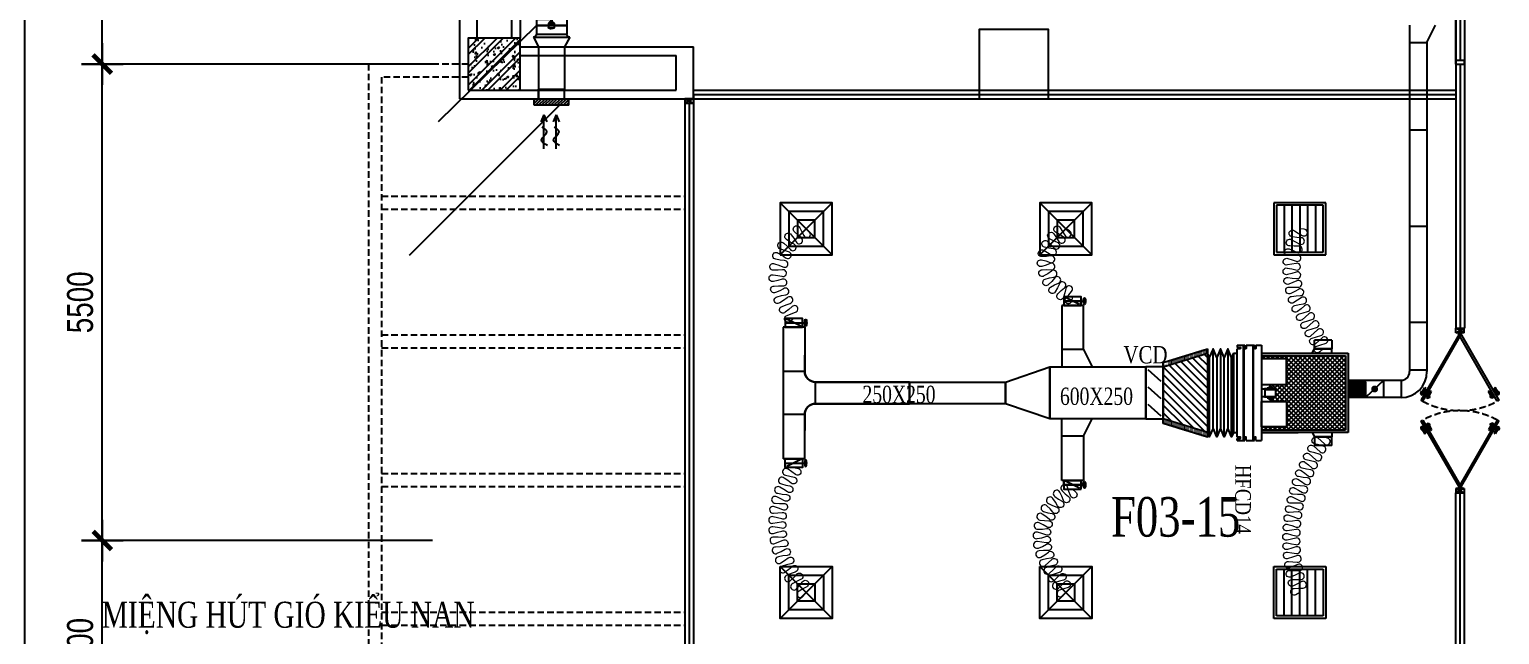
# Model space of a CAD drawing. Header units: metres. Extents: x 352651 to 1421851, y -87441 to -24441.
# Drawn here: x 540112 to 557084, y -55160 to -48175 of the extents above; entities that cross this region are included whole.
import ezdxf

# ---------------------------------------------------------------- set-up
doc = ezdxf.new("R2010")
doc.units = ezdxf.units.M
doc.header["$LTSCALE"] = 300
doc.header["$MEASUREMENT"] = 0
doc.header["$PDMODE"] = 2
doc.linetypes.add('DASHED2', pattern=[0.375, 0.25, -0.125])
doc.layers.get('0').update_dxf_attribs({"linetype": 'CONTINUOUS'})
doc.layers.get('Defpoints').update_dxf_attribs({"linetype": 'CONTINUOUS'})
for name, color, linetype in [('100', 2, 'CONTINUOUS'), ('bat noi mem', 4, 'CONTINUOUS'), ('CUA', 8, 'CONTINUOUS'), ('CUAGIO', 2, 'CONTINUOUS'), ('dien', 2, 'CONTINUOUS'), ('DIM', 1, 'CONTINUOUS'), ('KHUAT', 8, 'DASHED2'), ('KT', 1, 'CONTINUOUS'), ('NOITHAT', 145, 'CONTINUOUS'), ('THAY', 9, 'CONTINUOUS'), ('thiet bi', 11, 'CONTINUOUS'), ('TUONG', 7, 'CONTINUOUS'), ('vach', 6, 'CONTINUOUS')]:
    doc.layers.add(name, color=color, linetype=linetype)
doc.layers.add('noi mem', color=5, linetype='BATTING', lineweight=0)
doc.styles.add('20', font='vntimeh.shx', dxfattribs={"width": 0.75, "bigfont": 'vns.shx'})
doc.styles.add('CHUKICHTHUOC', font='vnshx.shx', dxfattribs={"width": 0.8, "height": 300, "bigfont": '@extfont2.shx'})
doc.styles.add('PHU', font='vntimeh.shx', dxfattribs={"width": 0.8})
doc.styles.add('ROMANS', font='romans.shx', dxfattribs={"width": 0.75, "bigfont": 'romancvn.shx'})
doc.styles.add('VNCC-RMD', font='vntimeh.shx', dxfattribs={"width": 0.75, "height": 300, "bigfont": 'vns.shx'})
doc.linetypes.add('BATTING', pattern='A,0.0001,-0.1,[134,ltypeshp.shx,S=0.1,R=0,X=-0.1,Y=0],-0.2,[134,ltypeshp.shx,S=0.1,R=180,X=0.1,Y=0],-0.1', length=0.4001)
doc.dimstyles.new('150', dxfattribs={"dimscale": 150, "dimtxt": 2, "dimasz": 0.1, "dimexe": 1, "dimexo": 0, "dimgap": 0.7, "dimtad": 1, "dimdec": 0, "dimzin": 0, "dimdsep": 46, "dimtxsty": 'CHUKICHTHUOC', "dimblk": 'ARR', "dimcen": 0, "dimdle": 1, "dimclrd": 3, "dimclre": 3, "dimclrt": 3, "dimadec": 0, "dimazin": 0, "dimtfac": 1, "dimtdec": 0, "dimtix": 1, "dimtmove": 2, "dimatfit": 3, "dimldrblk": 'ARR', "dimfxl": 1, "dimtolj": 1, "dimtzin": 0, "dimarcsym": 0})
pattern_1 = [(270, (611158.547, 503298.173), (12.5, -6.25), [0, -12.5])]

# ---------------------------------------------------------------- blocks, each defined once
blk = doc.blocks.new('ARR')
at = {"color": 1}
for p, q in [((0, -16), (0, 16)), ((-16, 0), (16, 0))]:
    blk.add_line(p, q, dxfattribs=at)
at = {"color": 3, "const_width": 3.6}
blk.add_lwpolyline([(-7.1, -7.1), (7.1, 7.1)], dxfattribs=at)
blk = doc.blocks.new('*D73')
at = {"layer": 'Defpoints', "color": 0, "ltscale": 1.5, "transparency": 16777216}
for p in [(540060, -34575), (544764, -34575), (544764, -75575)]:
    blk.add_point(p, dxfattribs=at)
at = {"layer": 'DIM', "color": 3, "lineweight": -2, "ltscale": 1.5, "transparency": 16777216}
for p, q in [((544764, -34575), (539910, -34575)), ((540060, -75560), (540060, -34590)), ((544764, -75575), (539910, -75575))]:
    blk.add_line(p, q, dxfattribs=at)
at = {"layer": 'DIM', "color": 3, "lineweight": -2, "ltscale": 1.5, "transparency": 16777216, "xscale": 15, "yscale": 15, "zscale": 15}
for p, rotation in [((540060, -34575), 90), ((540060, -75575), 270)]:
    blk.add_blockref('ARR', p, dxfattribs=dict(at, rotation=rotation))
at = {"layer": 'DIM', "color": 3, "ltscale": 1.5, "transparency": 16777216, "insert": (539623, -55382), "char_height": 300, "attachment_point": 5, "rotation": 90, "style": 'CHUKICHTHUOC'}
blk.add_mtext('\\A1;41000', dxfattribs=at)
blk = doc.blocks.new('*D85')
at = {"layer": 'Defpoints', "color": 0, "ltscale": 1.5, "transparency": 16777216}
for p in [(540953, -40575), (544764, -40575), (544764, -48575)]:
    blk.add_point(p, dxfattribs=at)
at = {"layer": 'DIM', "color": 3, "lineweight": -2, "ltscale": 1.5, "transparency": 16777216}
for p, q in [((544764, -40575), (540803, -40575)), ((540953, -48560), (540953, -40590)), ((544764, -48575), (540803, -48575))]:
    blk.add_line(p, q, dxfattribs=at)
at = {"layer": 'DIM', "color": 3, "lineweight": -2, "ltscale": 1.5, "transparency": 16777216, "xscale": 15, "yscale": 15, "zscale": 15}
for p, rotation in [((540953, -40575), 90), ((540953, -48575), 270)]:
    blk.add_blockref('ARR', p, dxfattribs=dict(at, rotation=rotation))
at = {"layer": 'DIM', "color": 3, "ltscale": 1.5, "transparency": 16777216, "insert": (540698, -44575), "char_height": 300, "attachment_point": 5, "rotation": 90, "style": 'CHUKICHTHUOC'}
blk.add_mtext('\\A1;8000', dxfattribs=at)
blk = doc.blocks.new('*D86')
at = {"layer": 'Defpoints', "color": 0, "ltscale": 1.5, "transparency": 16777216}
for p in [(540953, -54075), (544764, -54075), (544764, -56575)]:
    blk.add_point(p, dxfattribs=at)
at = {"layer": 'DIM', "color": 3, "lineweight": -2, "ltscale": 1.5, "transparency": 16777216}
for p, q in [((544764, -54075), (540803, -54075)), ((540953, -56560), (540953, -54090)), ((544764, -56575), (540803, -56575))]:
    blk.add_line(p, q, dxfattribs=at)
at = {"layer": 'DIM', "color": 3, "lineweight": -2, "ltscale": 1.5, "transparency": 16777216, "xscale": 15, "yscale": 15, "zscale": 15}
for p, rotation in [((540953, -54075), 90), ((540953, -56575), 270)]:
    blk.add_blockref('ARR', p, dxfattribs=dict(at, rotation=rotation))
at = {"layer": 'DIM', "color": 3, "ltscale": 1.5, "transparency": 16777216, "insert": (540698, -55325), "char_height": 300, "attachment_point": 5, "rotation": 90, "style": 'CHUKICHTHUOC'}
blk.add_mtext('\\A1;2500', dxfattribs=at)
blk = doc.blocks.new('*D87')
at = {"layer": 'Defpoints', "color": 0, "ltscale": 1.5, "transparency": 16777216}
for p in [(540953, -48575), (544514, -48575), (544764, -54075)]:
    blk.add_point(p, dxfattribs=at)
at = {"layer": 'DIM', "color": 3, "lineweight": -2, "ltscale": 1.5, "transparency": 16777216}
for p, q in [((544514, -48575), (540803, -48575)), ((540953, -54060), (540953, -48590)), ((544764, -54075), (540803, -54075))]:
    blk.add_line(p, q, dxfattribs=at)
at = {"layer": 'DIM', "color": 3, "lineweight": -2, "ltscale": 1.5, "transparency": 16777216, "xscale": 15, "yscale": 15, "zscale": 15}
for p, rotation in [((540953, -48575), 90), ((540953, -54075), 270)]:
    blk.add_blockref('ARR', p, dxfattribs=dict(at, rotation=rotation))
at = {"layer": 'DIM', "color": 3, "ltscale": 1.5, "transparency": 16777216, "insert": (540698, -51325), "char_height": 300, "attachment_point": 5, "rotation": 90, "style": 'CHUKICHTHUOC'}
blk.add_mtext('\\A1;5500', dxfattribs=at)
blk = doc.blocks.new('cot1')
at = {"layer": 'vach'}
blk.add_lwpolyline([(-400, -400), (400, -400), (400, 400), (-400, 400)], close=True, dxfattribs=at)
blk = doc.blocks.new('SAD')
at = {"layer": 'CUAGIO', "color": 8}
for p, q in [((-300, -300), (300, 300)), ((300, -300), (-300, 300))]:
    blk.add_line(p, q, dxfattribs=at)
at = {"layer": 'CUAGIO'}
blk.add_lwpolyline([(300, -300), (300, 300), (-300, 300), (-300, -300)], close=True, dxfattribs=at)
at = {"layer": 'CUAGIO', "color": 8}
for points in [[(200, -200), (200, 200), (-200, 200), (-200, -200)], [(100, -100), (100, 100), (-100, 100), (-100, -100)]]:
    blk.add_lwpolyline(points, close=True, dxfattribs=at)
blk = doc.blocks.new('SAG')
at = {"layer": 'CUAGIO'}
for p, q in [((-300, 300), (-300, -300)), ((300, 300), (-300, 300)), ((300, -300), (300, 300)), ((-300, -300), (300, -300))]:
    blk.add_line(p, q, dxfattribs=at)
at = {"layer": 'CUAGIO', "color": 8}
for p, q in [((-270, 270), (-270, -270)), ((270, 270), (-270, 270)), ((-180, -270), (-180, 270)), ((-90, -270), (-90, 270)), ((0, -270), (0, 270)), ((90, -270), (90, 270)), ((180, -270), (180, 270)), ((270, -270), (270, 270)), ((-270, -270), (270, -270))]:
    blk.add_line(p, q, dxfattribs=at)
blk = doc.blocks.new('1-van gio D200')
at = {"layer": 'CUAGIO'}
h = blk.add_hatch(dxfattribs=at)
h.set_pattern_fill('ANSI31', color=256, scale=100, style=0)
edge = h.paths.add_edge_path()
edge.add_ellipse((486127, -58494), major_axis=(-38.1, 0), ratio=0.310482, start_angle=0, end_angle=360, ccw=False)
for p, q in [((486167, -58437), (486087, -58277)), ((486127, -58257), (486127, -58494))]:
    blk.add_line(p, q, dxfattribs=at)
at = {"layer": 'CUAGIO', "const_width": 3}
for points in [[(486127, -58457), (486177, -58457), (486177, -58257), (486077, -58257), (486077, -58457), (486127, -58457)], [(486167, -58437), (486087, -58277)], [(486127, -58257), (486127, -58494)]]:
    blk.add_lwpolyline(points, dxfattribs=at)
at = {"layer": 'CUAGIO'}
blk.add_lwpolyline([(486177, -58457), (486077, -58457), (486077, -58257), (486177, -58257)], close=True, dxfattribs=at)
at = {"layer": 'CUAGIO', "const_width": 5.35}
blk.add_lwpolyline([(486131, -58357, -1), (486123, -58357, -1)], format="xyb", close=True, dxfattribs=at)
at = {"layer": 'CUAGIO', "extrusion": (0, 0, -1)}
blk.add_ellipse((486127, -58494), major_axis=(-38.1, 0), ratio=0.310482, start_param=-1.570796, end_param=4.712389, dxfattribs=at)
blk = doc.blocks.new('Quat thong gio 2')
at = {"layer": 'CUAGIO', "color": 2}
for p, q in [((604439, -54339), (604439, -54304)), ((604711, -54304), (604711, -54724)), ((604711, -54304), (604711, -54304)), ((604439, -54689), (604439, -54339)), ((604439, -54339), (604676, -54339)), ((604504, -54352), (604504, -54499)), ((604535, -54494), (604551, -54479)), ((604551, -54479), (604551, -54511)), ((604551, -54479), (604598, -54479)), ((604574, -54339), (604574, -54478)), ((604575, -54543), (604575, -54479)), ((604576, -54339), (604576, -54478)), ((604598, -54479), (604598, -54543)), ((604493, -54499), (604493, -54511)), ((604493, -54499), (604512, -54499)), ((604493, -54523), (604493, -54511)), ((604493, -54523), (604512, -54523)), ((604504, -54486), (604497, -54486)), ((604504, -54536), (604497, -54536)), ((604500, -54486), (604500, -54499)), ((604500, -54536), (604500, -54523)), ((604504, -54670), (604504, -54523)), ((604512, -54499), (604512, -54511)), ((604512, -54506), (604535, -54506)), ((604512, -54523), (604512, -54511)), ((604512, -54516), (604535, -54516)), ((604535, -54494), (604535, -54511)), ((604535, -54528), (604535, -54511)), ((604535, -54528), (604551, -54543)), ((604551, -54543), (604551, -54511)), ((604551, -54543), (604598, -54543)), ((604574, -54543), (604574, -54689)), ((604576, -54543), (604576, -54689)), ((604613, -54494), (604613, -54511)), ((604613, -54528), (604613, -54511)), ((604439, -54689), (604676, -54689)), ((604439, -54689), (604439, -54724)), ((604711, -54724), (604711, -54724))]:
    blk.add_line(p, q, dxfattribs=at)
at = {"layer": 'CUAGIO', "color": 2, "const_width": 1}
for points in [[(604439, -54304), (604439, -54339)], [(604439, -54724), (604439, -54689)]]:
    blk.add_lwpolyline(points, dxfattribs=at)
for points in [[(604711, -54304), (604711, -54304, -0.414214), (604676, -54339), (604439, -54339)], [(604711, -54724), (604711, -54724, 0.414214), (604676, -54689), (604439, -54689)]]:
    blk.add_lwpolyline(points, format="xyb", dxfattribs=at)
at = {"layer": 'CUAGIO', "color": 2}
for points in [[(604497, -54486, -0.067078), (604469, -54367, -0.673836), (604504, -54352)], [(604497, -54536, 0.067078), (604469, -54655, 0.673836), (604504, -54670)]]:
    blk.add_lwpolyline(points, format="xyb", dxfattribs=at)
for centre, radius, start, end in [((604676, -54304), 35, 270, 0), ((604575, -54478), 1.5, 213.5573, 326.4427), ((604598, -54494), 15, 0, 90), ((604575, -54544), 1.5, 33.5573, 146.4427), ((604598, -54528), 15, 270, 0), ((604676, -54724), 35, 0, 90)]:
    blk.add_arc(centre, radius, start, end, dxfattribs=at)
blk = doc.blocks.new('bac noi mem')
at = {"layer": 'bat noi mem'}
for p, q in [((493887, -64673), (493867, -64693)), ((494067, -64693), (493867, -64693)), ((493867, -64693), (493887, -64713)), ((493887, -64713), (493867, -64733)), ((494067, -64733), (493867, -64733)), ((493867, -64733), (493887, -64753)), ((493887, -64753), (493867, -64773)), ((494067, -64773), (493867, -64773)), ((493867, -64773), (493887, -64793)), ((493887, -64793), (493867, -64813)), ((494067, -64813), (493867, -64813)), ((493867, -64813), (493887, -64833)), ((493887, -64833), (493867, -64853)), ((494047, -64673), (493887, -64673)), ((494047, -64713), (493887, -64713)), ((494047, -64753), (493887, -64753)), ((494047, -64793), (493887, -64793)), ((494047, -64833), (493887, -64833)), ((494047, -64673), (494067, -64693)), ((494067, -64693), (494047, -64713)), ((494047, -64713), (494067, -64733)), ((494067, -64733), (494047, -64753)), ((494047, -64753), (494067, -64773)), ((494067, -64773), (494047, -64793)), ((494047, -64793), (494067, -64813)), ((494067, -64813), (494047, -64833)), ((494047, -64833), (494067, -64853)), ((494067, -64853), (493867, -64853)), ((493867, -64853), (493887, -64873)), ((494047, -64873), (493887, -64873)), ((494067, -64853), (494047, -64873))]:
    blk.add_line(p, q, dxfattribs=at)

msp = doc.modelspace()

# ---------------------------------------------------------------- hatches: boundary and pattern name
at = {"layer": 'CUAGIO'}
h = msp.add_hatch(dxfattribs=at)
h.set_pattern_fill('DOTS', color=2, scale=200, angle=-90, style=0)
h.set_pattern_definition(pattern_1)
h.paths.add_polyline_path([(553201.5, -52018.3), (553201.5, -52070.6), (553711.5, -51912.6), (553711.5, -51860.3)])
h = msp.add_hatch(dxfattribs=at)
h.set_pattern_fill('ANSI31', color=2, scale=500, angle=-90, style=0)
h.set_pattern_definition([(315, (611158.55, 503298.173), (44.194174, 44.194174), [])])
h.paths.add_polyline_path([(553711.5, -51912.6), (553201.5, -52070.6), (553201.5, -52670.6), (553711.5, -52828.6)])
h = msp.add_hatch(dxfattribs=at)
h.set_pattern_fill('DOTS', color=2, scale=200, angle=-90, style=0)
h.set_pattern_definition([(270, (584873.964, 546166.223), (12.5, -6.25), [0, -12.5])])
h.paths.add_polyline_path([(555306.5, -52798.6), (554336.5, -52798.6), (554336.5, -52828.6), (555336.5, -52828.6), (555336.5, -51912.6), (554336.5, -51912.6), (554336.5, -51942.6), (555306.5, -51942.6)])
at = {"layer": 'CUAGIO', "ltscale": 1.5}
h = msp.add_hatch(dxfattribs=at)
h.set_pattern_fill('ANSI37', color=9, scale=300, style=0)
h.set_pattern_definition([(45, (86289.487, 588.938), (-26.5165043, 26.5165043), []), (135, (86289.487, 588.938), (-26.5165043, -26.5165043), [])])
h.paths.add_polyline_path([(554622.5, -52468.8), (554622.5, -52763.8), (554336.5, -52763.8), (554336.5, -52798.6), (555306.5, -52798.6), (555306.5, -51942.6), (554336.5, -51942.6), (554336.5, -51978.8), (554622.5, -51978.8), (554622.5, -52273.8), (554435.1, -52273.8), (554435.1, -52303.2), (554455.3, -52303.2), (554455.3, -52313.8), (554471, -52313.8), (554471, -52323.7), (554496, -52323.7, -1), (554498.1, -52330.1), (554498.1, -52412.5, -1), (554496, -52419), (554471, -52419), (554471, -52428.9), (554455.3, -52428.9), (554455.3, -52439.4), (554435.1, -52439.4), (554435.1, -52468.8)])
at = {"layer": 'CUAGIO'}
h = msp.add_hatch(dxfattribs=at)
h.set_pattern_fill('DOTS', color=2, scale=200, angle=-90, style=0)
h.set_pattern_definition(pattern_1)
h.paths.add_polyline_path([(553201.5, -52670.6), (553201.5, -52723), (553711.5, -52881), (553711.5, -52828.6)])
at = {"layer": 'dien'}
h = msp.add_hatch(dxfattribs=at)
h.set_pattern_fill('ANSI31', color=256, scale=200, style=0)
h.set_pattern_definition([(45, (-184825.26, -63000), (-17.6776695, 17.6776695), [])])
h.paths.add_polyline_path([(546337.8, -49050.5), (545937.8, -49050.5), (545937.8, -48975.5), (546337.8, -48975.5)])
at = {"layer": 'NOITHAT', "linetype": 'Continuous'}
h = msp.add_hatch(dxfattribs=at)
h.set_pattern_fill('ANSI32,_O', color=256, scale=400)
h.set_pattern_definition([(45, (175579.86, -361566.49), (-106.066017, 106.066017), []), (45, (175650.57, -361566.49), (-106.066017, 106.066017), [])])
h.paths.add_polyline_path([(545477.2, -48675.5), (545477.2, -48275.5), (545177.2, -48275.5), (545177.2, -48675.5)])
h.paths.add_polyline_path([(545777.2, -48675.5), (545777.2, -48275.5), (545477.2, -48275.5), (545477.2, -48675.5)])
h.paths.add_polyline_path([(545477.2, -48675.5), (545477.2, -48875.5), (545777.2, -48875.5), (545777.2, -48675.5)])
h.paths.add_polyline_path([(545477.2, -48875.5), (545477.2, -48675.5), (545177.2, -48675.5), (545177.2, -48875.5)])
h = msp.add_hatch(dxfattribs=at)
h.set_pattern_fill('AR-CONC,_O', color=256, scale=30)
h.set_pattern_definition([(50, (175579.86, -361566.49), (215.178055, -18.82564), [22.5, -247.5]), (355, (175579.86, -361566.49), (-41.6254, 225.65764), [18, -198]), (100.4514, (175597.79, -361568.05), (173.552815, 206.83186), [19.12206, -210.34263]), (46.1842, (175579.86, -361506.49), (320.17231, -49.6557), [33.75, -371.25]), (96.6356, (175606.54, -361510.62), (280.39881, 292.23536), [28.68309, -315.5139]), (351.1842, (175579.86, -361506.5), (280.39858, 292.23558), [27, -297]), (21, (175609.86, -361521.49), (179.072116, -120.78567), [22.5, -247.5]), (326, (175609.86, -361521.49), (72.9946, 217.54501), [18, -198]), (71.4514, (175624.78, -361531.55), (252.06679, 96.75915), [19.12206, -210.34263]), (37.5, (175579.86, -361566.486), (3.647957, 99.868156), [0, -195.6, 0, -201, 0, -198.75]), (7.5, (175579.86, -361566.49), (78.920861, 118.323514), [0, -114.6, 0, -191.1, 0, -75.75]), (327.5, (175512.96, -361566.486), (160.146731, -6.766462), [0, -75, 0, -234, 0, -310.5]), (317.5, (175482.96, -361566.49), (174.95585, 30.031495), [0, -97.5, 0, -155.4, 0, -220.5])])
h.paths.add_polyline_path([(545477.2, -48675.5), (545477.2, -48275.5), (545177.2, -48275.5), (545177.2, -48675.5)])
h.paths.add_polyline_path([(545777.2, -48675.5), (545777.2, -48275.5), (545477.2, -48275.5), (545477.2, -48675.5)])
h.paths.add_polyline_path([(545477.2, -48675.5), (545477.2, -48875.5), (545777.2, -48875.5), (545777.2, -48675.5)])
h.paths.add_polyline_path([(545477.2, -48875.5), (545477.2, -48675.5), (545177.2, -48675.5), (545177.2, -48875.5)])

# ---------------------------------------------------------------- linework, layer by layer
at = {"layer": '100', "color": 3}
msp.add_line((544500.9, -50780), (546241.3, -49039.6), dxfattribs=at)
at = {"layer": 'bat noi mem'}
for p, q in [((553711.5, -51912.6), (553711.5, -52828.6)), ((553775.8, -52778.6), (553775.8, -51862.6)), ((553861.5, -51862.6), (553861.5, -52778.6)), ((553947.2, -51862.6), (553947.2, -52778.6)), ((553732.9, -51962.6), (553732.9, -52878.6)), ((553818.7, -51962.6), (553818.7, -52878.6)), ((553904.4, -52878.6), (553904.4, -51962.6)), ((553990.1, -52878.6), (553990.1, -51962.6))]:
    msp.add_line(p, q, dxfattribs=at)
for points in [[(554011.5, -51912.6), (553990.1, -51962.6), (553947.2, -51862.6), (553904.4, -51962.6), (553861.5, -51862.6), (553818.7, -51962.6), (553775.8, -51862.6), (553732.9, -51962.6), (553711.5, -51912.6)], [(554011.5, -52828.6), (553990.1, -52878.6), (553947.2, -52778.6), (553904.4, -52878.6), (553861.5, -52778.6), (553818.7, -52878.6), (553775.8, -52778.6), (553732.9, -52878.6), (553711.5, -52828.6)]]:
    msp.add_lwpolyline(points, dxfattribs=at)
at = {"layer": 'CUA', "linetype": 'Continuous'}
for p, q in [((556577.2, -48575.5), (556577.2, -45525.5)), ((556577.2, -45525.5), (556577.2, -48575.5)), ((556627.2, -45525.5), (556627.2, -48535.5)), ((556677.2, -45525.5), (556677.2, -48575.5)), ((556577.2, -48575.5), (556577.2, -51625.5)), ((556627.2, -48575.5), (556627.2, -51625.5)), ((556677.2, -48575.5), (556677.2, -51625.5)), ((547777.2, -48875.5), (556577.2, -48875.5)), ((547677.2, -49028.3), (547677.2, -56122.7)), ((547727.2, -49028.3), (547727.2, -56122.7)), ((547777.2, -48925.5), (556577.2, -48925.5)), ((547777.2, -48928.3), (547777.2, -56122.7)), ((547777.2, -48975.5), (556577.2, -48975.5)), ((556577.2, -58775.5), (556577.2, -53525.5)), ((556627.2, -58725.5), (556627.2, -53525.5)), ((556677.2, -58675.5), (556677.2, -53525.5))]:
    msp.add_line(p, q, dxfattribs=at)
at = {"layer": 'CUA'}
for p, q in [((547776.8, -48975.5), (547677.2, -48975.5)), ((547776.8, -48975.5), (547677.2, -49028.3)), ((547677.2, -48975.5), (547776.8, -49028.3)), ((547677.2, -48975.5), (547677.2, -49028.3)), ((547677.2, -49028.3), (547776.8, -49028.3)), ((547776.8, -48975.5), (547776.8, -49028.3)), ((556577.2, -51625.5), (556676.8, -51625.5)), ((556676.8, -51678.3), (556577.2, -51625.5)), ((556577.2, -51678.3), (556676.8, -51625.5)), ((556577.2, -51678.3), (556577.2, -51625.5)), ((556676.8, -51678.3), (556577.2, -51678.3)), ((556676.8, -51678.3), (556676.8, -51625.5)), ((556215, -52385.4), (556170, -52359.4)), ((556178.7, -52396.3), (556207.6, -52346.1)), ((556195.6, -52354.4), (556221.6, -52309.4)), ((556206.4, -52360.7), (556232.4, -52315.6)), ((556221.6, -52309.4), (556232.4, -52315.6)), ((556236.6, -52397.9), (556281.5, -52423.8)), ((556245.3, -52434.8), (556274.2, -52384.6)), ((556262.3, -52392.9), (556288.2, -52347.9)), ((556273.1, -52399.1), (556299.1, -52354.1)), ((556299.1, -52354.1), (556288.2, -52347.9)), ((556955, -52354.1), (556965.8, -52347.9)), ((556981, -52399.1), (556955, -52354.1)), ((556991.8, -52392.9), (556965.8, -52347.9)), ((557017.5, -52397.9), (556972.5, -52423.8)), ((557008.8, -52434.8), (556979.8, -52384.6)), ((557032.4, -52309.4), (557021.6, -52315.6)), ((557047.6, -52360.7), (557021.6, -52315.6)), ((557058.4, -52354.4), (557032.4, -52309.4)), ((557039.1, -52385.4), (557084, -52359.4)), ((557075.4, -52396.3), (557046.4, -52346.1)), ((556215, -52765.6), (556170, -52791.6)), ((556178.7, -52754.7), (556207.6, -52804.9)), ((556236.6, -52753.1), (556281.5, -52727.2)), ((556245.3, -52716.2), (556274.2, -52766.4)), ((556262.3, -52758.1), (556288.2, -52803.1)), ((556273.1, -52751.9), (556299.1, -52796.9)), ((556981, -52751.9), (556955, -52796.9)), ((556991.8, -52758.1), (556965.8, -52803.1)), ((557017.5, -52753.1), (556972.5, -52727.2)), ((557008.8, -52716.2), (556979.8, -52766.4)), ((557039.1, -52765.6), (557084, -52791.6)), ((557075.4, -52754.7), (557046.4, -52804.9)), ((556195.6, -52796.6), (556221.6, -52841.6)), ((556206.4, -52790.3), (556232.4, -52835.4)), ((556221.6, -52841.6), (556232.4, -52835.4)), ((556299.1, -52796.9), (556288.2, -52803.1)), ((556955, -52796.9), (556965.8, -52803.1)), ((557047.6, -52790.3), (557021.6, -52835.4)), ((557032.4, -52841.6), (557021.6, -52835.4)), ((557058.4, -52796.6), (557032.4, -52841.6)), ((556676.8, -53472.7), (556577.2, -53472.7)), ((556676.8, -53472.7), (556577.2, -53525.5)), ((556577.2, -53472.7), (556676.8, -53525.5)), ((556577.2, -53472.7), (556577.2, -53525.5)), ((556577.2, -53525.5), (556676.8, -53525.5)), ((556676.8, -53472.7), (556676.8, -53525.5))]:
    msp.add_line(p, q, dxfattribs=at)
at = {"layer": 'CUA', "linetype": 'Continuous'}
msp.add_lwpolyline([(556677.2, -48575.5), (556677.2, -48535.5), (556577.2, -48535.5), (556577.2, -48575.5)], close=True, dxfattribs=at)
at = {"layer": 'CUA'}
for points in [[(556196.7, -52465.8), (556645.3, -51688.8), (556627, -51678.3), (556178.4, -52455.3)], [(557057.3, -52465.8), (556608.7, -51688.8), (556627, -51678.3), (557075.6, -52455.3)], [(556196.7, -52685.1), (556645.3, -53462.2), (556627, -53472.7), (556178.4, -52695.7)], [(557057.3, -52685.1), (556608.7, -53462.2), (556627, -53472.7), (557075.6, -52695.7)]]:
    msp.add_lwpolyline(points, close=True, dxfattribs=at)
for centre, major_axis in [((556192.5, -52372.4), (4.7, -17.6)), ((556995, -52410.9), (17.6, -4.7)), ((556259.1, -52740.1), (-17.6, 4.7)), ((557061.6, -52778.6), (-4.7, 17.6))]:
    msp.add_ellipse(centre, major_axis=major_axis, ratio=1, dxfattribs=at)
at = {"layer": 'CUA', "extrusion": (0, 0, -1)}
for centre, major_axis in [((556259.1, -52410.9), (-17.6, -4.7)), ((557061.6, -52372.4), (-4.7, -17.6)), ((556192.5, -52778.6), (4.7, 17.6)), ((556995, -52740.1), (17.6, 4.7))]:
    msp.add_ellipse(centre, major_axis=major_axis, ratio=1, dxfattribs=at)
at = {"layer": 'CUAGIO', "color": 3}
msp.add_line((545964.8, -48129.4), (544829.7, -49243), dxfattribs=at)
at = {"layer": 'CUAGIO'}
for p, q in [((556045.8, -48125.5), (556045.8, -48536.4)), ((556245.8, -48325.5), (556345.8, -48125.5)), ((556045.8, -48325.5), (556045.8, -52125.5)), ((556045.8, -48325.5), (556245.8, -48325.5)), ((556245.8, -48325.5), (556245.8, -52125.5)), ((545989.8, -48975.5), (545989.8, -48864.7)), ((545989.8, -48864.7), (546289.8, -48864.7)), ((546289.8, -48975.5), (546289.8, -48864.7)), ((545937.8, -48975.5), (546337.8, -48975.5)), ((545937.8, -49050.5), (545937.8, -48975.5)), ((546337.8, -49050.5), (546337.8, -48975.5)), ((546337.8, -49050.5), (545937.8, -49050.5)), ((556045.8, -49335.5), (556245.8, -49335.5)), ((556045.8, -50445.5), (556245.8, -50445.5)), ((552279.6, -51360.6), (552029.6, -51360.6)), ((552029.6, -51360.6), (552029.6, -52070.6)), ((552279.6, -51870.6), (552279.6, -51360.6)), ((556045.8, -51555.5), (556245.8, -51555.5)), ((549061.5, -51610.6), (548811.5, -51610.6)), ((555147.2, -51762.9), (554947.2, -51762.9)), ((554947.2, -51862.6), (554947.2, -51762.9)), ((552279.6, -51870.6), (552029.6, -51870.6)), ((552279.6, -51870.6), (552379.6, -52070.6)), ((554947.2, -51862.6), (555147.2, -51862.6)), ((555147.2, -51862.6), (554947.2, -51862.6)), ((555147.2, -51862.6), (554947.2, -51862.6)), ((554947.2, -51862.6), (555147.2, -51862.6)), ((553001.5, -52670.6), (553001.5, -52070.6)), ((553175.8, -52237.6), (553027.2, -52103.7)), ((554336.5, -51942.6), (555306.5, -51942.6)), ((556045.8, -52105.5), (556245.8, -52105.5)), ((548811.5, -52120.6), (549061.5, -52120.6)), ((549186.5, -52495.6), (549186.5, -52245.6)), ((555336.5, -52225.5), (555945.8, -52225.5)), ((555747.4, -52225.5), (555536.5, -52425.5)), ((555536.5, -52425.5), (555536.5, -52225.5)), ((555747.4, -52425.5), (555747.4, -52225.5)), ((555945.8, -52225.5), (555945.8, -52425.5)), ((553175.8, -52437.6), (553027.2, -52303.7)), ((553175.8, -52637.6), (553027.2, -52503.7)), ((549061.5, -52620.6), (548811.5, -52620.6)), ((552029.6, -53380.6), (552029.6, -52670.6)), ((552279.6, -52870.6), (552379.6, -52670.6)), ((552279.6, -52870.6), (552029.6, -52870.6)), ((552279.6, -52870.6), (552279.6, -53380.6)), ((554336.5, -52798.6), (555306.5, -52798.6)), ((554336.5, -52828.6), (554757.9, -52828.6)), ((555147.2, -52878.6), (554947.2, -52878.6)), ((555147.2, -52878.6), (554947.2, -52878.6)), ((555147.2, -52878.6), (554947.2, -52878.6)), ((554947.2, -52878.6), (555147.2, -52878.6)), ((554947.2, -52878.6), (554947.2, -52978.3)), ((555147.2, -52978.3), (554947.2, -52978.3)), ((549061.5, -53130.6), (548811.5, -53130.6)), ((552279.6, -53380.6), (552029.6, -53380.6))]:
    msp.add_line(p, q, dxfattribs=at)
at = {"layer": 'CUAGIO', "color": 2}
for p, q in [((545929.8, -48264.1), (545989.8, -48375.5)), ((545964.8, -48229.1), (546314.8, -48229.2)), ((546349.8, -48264.1), (546289.8, -48375.5)), ((553711.5, -51912.6), (553711.5, -51860.3)), ((553711.5, -51860.3), (553711.5, -52881)), ((554336.5, -51912.6), (555336.5, -51912.6)), ((555336.5, -51912.6), (555336.5, -52828.6)), ((553201.5, -52070.6), (553201.5, -52018.3)), ((553201.5, -52086.1), (553201.5, -52655.1)), ((555306.5, -51942.6), (555306.5, -52798.6)), ((555945.8, -52425.5), (555336.5, -52425.5)), ((553201.5, -52723), (553201.5, -52670.6)), ((555336.5, -52828.6), (554336.5, -52828.6))]:
    msp.add_line(p, q, dxfattribs=at)
at = {"layer": 'CUAGIO', "linetype": 'ByBlock', "ltscale": 1.5}
for p, q in [((545989.8, -48375.5), (545989.8, -48975.5)), ((546289.8, -48375.5), (546289.8, -48875.5))]:
    msp.add_line(p, q, dxfattribs=at)
at = {"layer": 'CUAGIO', "color": 6, "ltscale": 100}
for p, q in [((546051.3, -49159.6), (546016.6, -49241)), ((546051.3, -49554.6), (546051.3, -49159.6)), ((546051.3, -49159.6), (546086.1, -49241)), ((546191.3, -49159.6), (546156.6, -49241)), ((546191.3, -49554.6), (546191.3, -49159.6)), ((546191.3, -49159.6), (546226.1, -49241))]:
    msp.add_line(p, q, dxfattribs=at)
at = {"layer": 'CUAGIO', "ltscale": 1.5}
msp.add_line((548811.5, -51610.6), (548811.5, -53130.6), dxfattribs=at)
at = {"layer": 'CUAGIO'}
for points in [[(552254.6, -51360.6), (552254.6, -51310.6), (552054.6, -51310.6), (552054.6, -51360.6)], [(551891.5, -52070.6), (551891.5, -52670.6), (551381.5, -52495.6), (551381.5, -52245.6)], [(553001.5, -52070.6), (553001.5, -52670.6), (553201.5, -52670.6), (553201.5, -52070.6)], [(551381.5, -52495.6), (550271.5, -52495.6), (550271.5, -52245.6), (551381.5, -52245.6)], [(552254.6, -53380.6), (552254.6, -53430.6), (552054.6, -53430.6), (552054.6, -53380.6)]]:
    msp.add_lwpolyline(points, close=True, dxfattribs=at)
for points in [[(549061.5, -51610.6), (549061.5, -52120.6, 0.4142136), (549186.5, -52245.6), (550271.5, -52245.6), (550271.5, -52495.6), (549186.5, -52495.6, 0.4142136), (549061.5, -52620.6), (549061.5, -52805.6)], [(549061.5, -53130.6), (549061.5, -52620.6, -0.4142136), (549186.5, -52495.6), (550271.5, -52495.6), (550271.5, -52245.6), (549186.5, -52245.6, -0.4142136), (549061.5, -52120.6), (549061.5, -51935.6)]]:
    msp.add_lwpolyline(points, format="xyb", dxfattribs=at)
for points in [[(555147.2, -51762.9), (555147.2, -51862.6)], [(553201.5, -52018.3), (553711.5, -51860.3)], [(553201.5, -52070.6), (553711.5, -51912.6), (553711.5, -52828.6), (553201.5, -52670.6)], [(554922, -51912.6), (554947.2, -51862.6)], [(555147.2, -51912.6), (555147.2, -51862.6)], [(555147.2, -51912.6), (555147.2, -51862.6)], [(555147.2, -51912.6), (555147.2, -51862.6)], [(553711.5, -52881), (553201.5, -52723)], [(554922, -52828.6), (554947.2, -52878.6)], [(555147.2, -52828.6), (555147.2, -52878.6)], [(555147.2, -52828.6), (555147.2, -52878.6)], [(555147.2, -52828.6), (555147.2, -52878.6)], [(555147.2, -52978.3), (555147.2, -52878.6)]]:
    msp.add_lwpolyline(points, dxfattribs=at)
at = {"layer": 'CUAGIO', "color": 2}
msp.add_lwpolyline([(551891.5, -52670.6), (551891.5, -52070.6), (553001.5, -52070.6), (553001.5, -52670.6)], close=True, dxfattribs=at)
at = {"layer": 'CUAGIO'}
for points, const_width in [([(553101.5, -52165.6, -1), (553101.5, -52175.6, -1)], 10), ([(553101.5, -52365.6, -1), (553101.5, -52375.6, -1)], 10), ([(555641.9, -52305.5, 1), (555641.9, -52345.5, 1)], 40), ([(553101.5, -52565.6, -1), (553101.5, -52575.6, -1)], 10)]:
    msp.add_lwpolyline(points, format="xyb", close=True, dxfattribs=dict(at, const_width=const_width))
for radius in [100, 300]:
    msp.add_arc((555945.8, -52125.5), radius, 270, 0, dxfattribs=at)
at = {"layer": 'CUAGIO', "color": 9, "ltscale": 100}
for points in [[(546091.3, -49516.6), (546023.8, -49451.1), (546085.8, -49358.6), (546031.8, -49302.6)], [(546231.3, -49516.6), (546163.8, -49451.1), (546225.8, -49358.6), (546171.8, -49302.6)]]:
    msp.add_spline(points, degree=3, dxfattribs=at)
at = {"layer": 'KHUAT'}
for p, q in [((544027.2, -48575.5), (544027.2, -56575.5)), ((545177.2, -48575.5), (544027.2, -48575.5)), ((545177.2, -48725.5), (544177.2, -48725.5)), ((544177.2, -48725.5), (544177.2, -56425.5)), ((544177.2, -50100.5), (547677.2, -50100.5)), ((544177.2, -50250.5), (547677.2, -50250.5)), ((544177.2, -51700.5), (547677.2, -51700.5)), ((544177.2, -51850.5), (547677.2, -51850.5)), ((544177.2, -53300.5), (547677.2, -53300.5)), ((544177.2, -53450.5), (547677.2, -53450.5)), ((544177.2, -54900.5), (547677.2, -54900.5)), ((544177.2, -55050.5), (547677.2, -55050.5))]:
    msp.add_line(p, q, dxfattribs=at)
for centre, start, end in [((556627, -51676.2), 241.40997, 298.59003), ((556627, -53474.8), 61.40997, 118.59003)]:
    msp.add_arc(centre, 899.3, start, end, dxfattribs=at)
at = {"layer": 'noi mem', "linetype": 'ByBlock', "ltscale": 1.5}
for points in [[(548936.5, -51510.6), (548896.9, -51542, -1.3333333), (548859.6, -51476.9), (548906.8, -51458.7), (548953.9, -51440.4, 1.3333333), (548916.7, -51375.3), (548877.1, -51406.7), (548837.4, -51438.1, -1.3333333), (548800.2, -51373), (548847.3, -51354.8), (548894.4, -51337.1, 1.3333333), (548857.8, -51271.7), (548818.1, -51302.6), (548775.1, -51330.5, -1.3333333), (548744, -51262.3), (548793.3, -51248.1), (548842.3, -51239.4, 1.3333333), (548818.1, -51168.4), (548773.9, -51191.5), (548726.3, -51210.5, -1.3333333), (548709.1, -51137.5), (548760.2, -51133.3), (548810.1, -51134.3, 1.3333333), (548800.2, -51060), (548752.3, -51074), (548701.9, -51083.3, -1.3333333), (548699.4, -51008.3), (548750.3, -51014.2), (548799, -51024.9, 1.3333333), (548803.9, -50950.1), (548754.2, -50954.5), (548702.9, -50953.7, -1.3333333), (548715.1, -50879.7), (548763.9, -50895.4), (548809.5, -50915.5, 1.3333333), (548829, -50843.1), (548779.4, -50837.7), (548729.3, -50826.9, -1.3333333), (548755.7, -50756.7), (548800.5, -50781.7), (548841.3, -50810.3, 1.3333333), (548874.5, -50743), (548827, -50728), (548779.9, -50707.6, -1.3333333), (548819.6, -50644), (548858.6, -50677.3), (548893.1, -50713.3, 1.3333333), (548938.8, -50653.9), (548895.1, -50629.8), (548853, -50600.6, -1.3333333), (548904.3, -50546), (548936.1, -50586.2), (548962.8, -50628.3, 1.3333333), (549019.3, -50579), (548981.2, -50546.9), (548945.1, -50511.2, -1.3333333), (549005.2, -50466.3), (549029.1, -50511.1), (549052.7, -50555.8, 1.3333333), (549113, -50511.2), (549077.2, -50475.5)], [(552154.6, -51260.6), (552143.4, -51310.9, -1.3333333), (552076.3, -51277.5), (552109.7, -51238.2), (552143, -51199, 1.3333333), (552075.9, -51165.5), (552064.7, -51215.8), (552049.8, -51266, -1.3333333), (551985, -51228.2), (552021.3, -51190.6), (552061.1, -51159.1, 1.3333333), (552001.6, -51113.4), (551981.5, -51160), (551954.4, -51204.8, -1.3333333), (551901.2, -51151.9), (551945.8, -51124.6), (551992.3, -51104.2, 1.3333333), (551946.2, -51045), (551915, -51085), (551877.6, -51121.5, -1.3333333), (551839.4, -51056.9), (551889.5, -51041.7), (551939.6, -51033.7, 1.3333333), (551909.9, -50964.8), (551869.6, -50995.6), (551824.2, -51021.5, -1.3333333), (551803.6, -50949.4), (551855.8, -50947.3), (551906.3, -50952.2, 1.3333333), (551895, -50878), (551848.3, -50897.7), (551797.8, -50911.3, -1.3333333), (551796, -50836.3), (551847.1, -50847.5), (551894.7, -50864.9, 1.3333333), (551902.5, -50790.3), (551852.3, -50797.5), (551800, -50798, -1.3333333), (551817.2, -50725), (551863.8, -50748.7), (551905.5, -50777.6, 1.3333333), (551931.9, -50707.3), (551881.5, -50701.7), (551830.8, -50688.9, -1.3333333), (551865.8, -50622.6), (551904.9, -50657.3), (551938, -50695.8, 1.3333333), (551981.2, -50634.5), (551933.9, -50616.2), (551888, -50591.2, -1.3333333), (551938.6, -50535.8), (551967.7, -50579.2), (551994.3, -50623.3, 1.3333333), (552047.4, -50570.2), (552003.3, -50543.6), (551959.1, -50517, -1.3333333), (552012.2, -50464), (552038.8, -50508.1), (552065.4, -50552.2, 1.3333333), (552118.4, -50499.2), (552074.3, -50472.6)], [(555047.2, -51862.6), (555008.7, -51896.4, -1.3333333), (554972.6, -51830.7), (555021.7, -51816.3), (555070.8, -51801.9, 1.3333333), (555034.7, -51736.1), (554996.2, -51769.9), (554957.7, -51803.7, -1.3333333), (554921.6, -51738), (554970.7, -51723.6), (555019.9, -51709.2, 1.3333333), (554983.7, -51643.5), (554945.2, -51677.2), (554906.7, -51711, -1.3333333), (554870.6, -51645.3), (554919.7, -51630.9), (554968.9, -51616.5, 1.3333333), (554932.7, -51550.8), (554894.2, -51584.5), (554855.7, -51618.3, -1.3333333), (554819.6, -51552.6), (554868.7, -51538.2), (554917.9, -51523.8, 1.3333333), (554881.7, -51458.1), (554843.2, -51491.8), (554804.8, -51525.6, -1.3333333), (554768.6, -51459.9), (554817.7, -51445.5), (554866.9, -51432.4, 1.3333333), (554832.3, -51365.8), (554793.4, -51398.6), (554752.2, -51429.6, -1.3333333), (554720.9, -51361.4), (554771.3, -51350.5), (554821.5, -51342.3, 1.3333333), (554793.6, -51272.7), (554751.6, -51301.4), (554707.6, -51328.2, -1.3333333), (554683.2, -51257.3), (554734.4, -51251.4), (554785.2, -51248.1, 1.3333333), (554764.2, -51176.1), (554719.6, -51200.6), (554673.2, -51223, -1.3333333), (554655.9, -51150), (554707.4, -51149.1), (554758.2, -51150.9, 1.3333333), (554744.5, -51077.2), (554697.7, -51097.1), (554649.3, -51114.9, -1.3333333), (554639.2, -51040.6), (554690.5, -51044.7), (554741, -51051.5, 1.3333333), (554734.5, -50976.7), (554685.9, -50992), (554636.1, -51005, -1.3333333), (554633.3, -50930), (554684, -50939.2), (554733.5, -50950.8, 1.3333333), (554734.4, -50875.8), (554684.6, -50886.3), (554633.7, -50894.3, -1.3333333), (554638.3, -50819.4), (554687.8, -50833.5), (554736, -50849.9, 1.3333333), (554744.2, -50775.4), (554693.6, -50780.9), (554642.2, -50783.9, -1.3333333), (554654.1, -50709.8), (554702, -50728.7), (554748.3, -50749.8, 1.3333333), (554763.8, -50676.4), (554712.9, -50677), (554661.4, -50674.8, -1.3333333), (554680.5, -50602.3), (554726.4, -50625.8), (554770.4, -50651.3, 1.3333333), (554793, -50579.8), (554742.3, -50575.4), (554691.5, -50569.3, -1.3333333), (554716.2, -50498.5), (554759.8, -50525.4), (554803.3, -50552.4, 1.3333333), (554828.1, -50481.6), (554777.2, -50475.5)], [(554777.2, -54675.5), (554732, -54699.7, -1.3333333), (554712.2, -54627.4), (554763.5, -54625.2), (554814.7, -54623, 1.3333333), (554794.9, -54550.6), (554749.7, -54574.9), (554703.9, -54598.4, -1.3333333), (554685.3, -54525.8), (554736.7, -54524.3), (554787.8, -54524.3, 1.3333333), (554771.1, -54451.2), (554725, -54473.5), (554678.1, -54494.6, -1.3333333), (554663.3, -54421.1), (554714.7, -54422.3), (554765.8, -54425, 1.3333333), (554752.9, -54351.2), (554705.8, -54370.9), (554657.8, -54389.5, -1.3333333), (554646.9, -54315.3), (554698.2, -54319.3), (554749, -54324.7, 1.3333333), (554740.1, -54250.3), (554692, -54267.5), (554643.1, -54283.5, -1.3333333), (554636.2, -54208.9), (554687.2, -54215.6), (554737.7, -54223.7, 1.3333333), (554732.7, -54148.8), (554683.7, -54163.5), (554634.1, -54176.9, -1.3333333), (554631.1, -54102), (554681.7, -54111.4), (554731.6, -54122.2, 1.3333333), (554730.7, -54047.2), (554681, -54059.2), (554630.7, -54070, -1.3333333), (554631.7, -53995), (554681.7, -54007.1), (554731, -54020.5, 1.3333333), (554734, -53945.5), (554683.8, -53954.9), (554633, -53963, -1.3333333), (554637.9, -53888.2), (554687.2, -53902.9), (554735.8, -53918.9, 1.3333333), (554742.8, -53844.2), (554692.1, -53850.9), (554640.9, -53856.3, -1.3333333), (554649.9, -53781.8), (554698.3, -53799.1), (554745.9, -53817.7, 1.3333333), (554756.9, -53743.5), (554705.9, -53747.5), (554654.5, -53750.2, -1.3333333), (554667.4, -53676.3), (554714.9, -53696.1), (554761.5, -53717.2, 1.3333333), (554776.3, -53643.7), (554725.2, -53645), (554673.7, -53644.9, -1.3333333), (554690.5, -53571.8), (554736.9, -53594.2), (554782.3, -53617.6, 1.3333333), (554801, -53545), (554749.9, -53543.6), (554698.5, -53540.8, -1.3333333), (554719.1, -53468.7), (554764.2, -53493.5), (554808.3, -53519.3, 1.3333333), (554830.9, -53447.8), (554779.9, -53443.7), (554728.8, -53438.2, -1.3333333), (554753.2, -53367.3), (554796.9, -53394.4), (554839.6, -53422.6, 1.3333333), (554865.9, -53352.3), (554815.2, -53345.5), (554764.4, -53337.3, -1.3333333), (554792.6, -53267.8), (554834.8, -53297.2), (554875.9, -53327.6, 1.3333333), (554905.9, -53258.8), (554855.7, -53249.4), (554805.4, -53238.4, -1.3333333), (554837.2, -53170.5), (554877.8, -53202.1), (554917.2, -53234.7, 1.3333333), (554950.8, -53167.6), (554901.1, -53155.5), (554851.6, -53142.3, -1.3333333), (554886.5, -53075.9), (554925.4, -53109.3), (554964.3, -53142.8, 1.3333333), (554999.3, -53076.4), (554949.8, -53063.2), (554900.3, -53049.9, -1.3333333), (554935.3, -52983.6), (554974.2, -53017), (555013, -53050.5, 1.3333333), (555048, -52984.1), (554998.5, -52970.9), (554949, -52957.7, -1.3333333), (554984, -52891.3), (555022.9, -52924.8), (555061.7, -52958.2, 1.3333333), (555096.8, -52891.9), (555047.2, -52878.6)], [(548936.5, -53230.6), (548985.9, -53243.1, -1.3333333), (548954.3, -53311.1), (548912.9, -53281.4), (548871.6, -53251.8, 1.3333333), (548840, -53319.8), (548889.4, -53332.2), (548938.7, -53344.7, -1.3333333), (548907.2, -53412.7), (548865.8, -53383), (548824.4, -53353.4, 1.3333333), (548792.9, -53421.5), (548842.3, -53433.9), (548891.7, -53444.4, -1.3333333), (548862.6, -53513.5), (548820.6, -53485.5), (548776.4, -53459.4, 1.3333333), (548750.9, -53529.9), (548801.5, -53538.1), (548851.8, -53543.5, -1.3333333), (548829.9, -53615.3), (548785.2, -53591.7), (548738.6, -53570.3, 1.3333333), (548720.4, -53643), (548771.6, -53646), (548822.1, -53646.3, -1.3333333), (548807.7, -53719.9), (548760.8, -53701), (548712.3, -53684.4, 1.3333333), (548701.6, -53758.7), (548752.8, -53756.4), (548803.1, -53751.5, -1.3333333), (548796.3, -53826.2), (548747.7, -53812.2), (548697.8, -53800.7, 1.3333333), (548694.8, -53875.6), (548745.5, -53868.2), (548795, -53858.1, -1.3333333), (548795.8, -53933.1), (548746.1, -53924.1), (548695.2, -53917.8, 1.3333333), (548699.9, -53992.7), (548749.6, -53980), (548797.8, -53965, -1.3333333), (548806.3, -54039.5), (548755.9, -54035.7), (548704.7, -54034.6, 1.3333333), (548716.9, -54108.5), (548765.1, -54090.9), (548811.5, -54071, -1.3333333), (548827.6, -54144.3), (548777.1, -54145.6), (548726, -54149.7, 1.3333333), (548745.8, -54222.1), (548791.8, -54199.6), (548836, -54175.1, -1.3333333), (548859.5, -54246.3), (548809.3, -54252.8), (548758.9, -54262.2, 1.3333333), (548786, -54332.1), (548829.5, -54305.1), (548871, -54276.1, -1.3333333), (548901.6, -54344.6), (548852.4, -54356.2), (548803.2, -54370.6, 1.3333333), (548837.3, -54437.4), (548877.8, -54406.1), (548916.1, -54373.1, -1.3333333), (548953.6, -54438), (548905.8, -54454.6), (548858.4, -54474, 1.3333333), (548899.1, -54537), (548936.2, -54501.6), (548970.9, -54464.9, -1.3333333), (549014.8, -54525.7), (548969, -54547), (548923.8, -54571.2, 1.3333333), (548970.7, -54629.6), (549004, -54590.7), (549035.7, -54550.9, -1.3333333), (549084.7, -54607.7), (549040.6, -54633.1), (548996.6, -54658.6, 1.3333333), (549045.6, -54715.4), (549077.2, -54675.5)], [(552154.6, -53480.6), (552192.2, -53515.9, -1.3333333), (552129.2, -53556.5), (552112.5, -53507.8), (552095.9, -53459, 1.3333333), (552032.9, -53499.6), (552070.5, -53534.9), (552109.2, -53568.1, -1.3333333), (552048, -53611.4), (552029.6, -53563.8), (552006.6, -53517.1, 1.3333333), (551949.2, -53565.4), (551991.3, -53596), (552035, -53622.3, -1.3333333), (551981.9, -53675.2), (551955.8, -53631.4), (551925.3, -53589.2, 1.3333333), (551876.8, -53646.4), (551923.5, -53669.6), (551971, -53688.1, -1.3333333), (551927.5, -53749.2), (551894.4, -53710.3), (551857.3, -53673.9, 1.3333333), (551819.1, -53738.4), (551868.9, -53753.4), (551918.9, -53763.7, -1.3333333), (551886.2, -53831.2), (551847.1, -53798.5), (551804.4, -53768.7, 1.3333333), (551777.5, -53838.8), (551829.2, -53845.2), (551880.2, -53847, -1.3333333), (551859.3, -53919), (551815.3, -53893.3), (551768.2, -53871.1, 1.3333333), (551753.4, -53944.7), (551805.4, -53942.4), (551856, -53935.6, -1.3333333), (551847.5, -54010.1), (551799.7, -53992.1), (551749.6, -53978.2, 1.3333333), (551747.4, -54053.1), (551798.3, -54042.1), (551847, -54027, -1.3333333), (551851.1, -54101.9), (551801, -54092.1), (551749.2, -54086.8, 1.3333333), (551759.6, -54161.1), (551807.9, -54141.7), (551853.4, -54118.6, -1.3333333), (551870, -54191.7), (551819, -54190.5), (551767.1, -54193.9, 1.3333333), (551789.8, -54265.4), (551834.1, -54238.2), (551875.1, -54207.8, -1.3333333), (551903.7, -54277.2), (551853.2, -54284.5), (551802.6, -54296.6, 1.3333333), (551837, -54363.2), (551876.2, -54329), (551913.2, -54293.2, -1.3333333), (551950.8, -54358), (551901.3, -54372.3), (551851.8, -54386.7, 1.3333333), (551889.4, -54451.5), (551926.4, -54415.6), (551963.4, -54379.8, -1.3333333), (552001.1, -54444.6), (551951.6, -54459), (551902.1, -54473.3, 1.3333333), (551939.7, -54538.1), (551976.7, -54502.3), (552013.7, -54466.4, -1.3333333), (552051.3, -54531.3), (552001.8, -54545.6), (551952.3, -54559.9, 1.3333333), (551990, -54624.8), (552027, -54588.9), (552064, -54553, -1.3333333), (552101.6, -54617.9), (552052.1, -54632.2), (552002.6, -54646.5, 1.3333333), (552040.3, -54711.4), (552077.2, -54675.5)]]:
    msp.add_lwpolyline(points, format="xyb", dxfattribs=at)
at = {"layer": 'THAY'}
msp.add_line((545177.2, -48775.5), (545177.2, -48875.5), dxfattribs=at)
msp.add_line((545177.2, -48775.5), (545177.2, -48875.5), dxfattribs=at)
at = {"layer": 'thiet bi'}
for p, q in [((554011.5, -51912.6), (554011.5, -52828.6)), ((554011.5, -51912.6), (554054.5, -51912.6)), ((554011.5, -52828.6), (554011.5, -51912.6)), ((554011.5, -51912.6), (554054.5, -51912.6)), ((554054.5, -51821.7), (554143.5, -51821.7)), ((554054.5, -52880.1), (554054.5, -51862.3)), ((554128.3, -52920.2), (554128.3, -51822.2)), ((554133.8, -52920.2), (554133.8, -51822.2)), ((554159.5, -51821.7), (554254.5, -51821.7)), ((554239.8, -52920.2), (554239.8, -51822.2)), ((554244.8, -52920.2), (554244.8, -51822.2)), ((554270.5, -51821.7), (554336.5, -51821.7)), ((554435.1, -52303.2), (554435.1, -52273.8)), ((554369.7, -52326.9), (554336.5, -52326.9)), ((554369.7, -52415.8), (554336.5, -52415.8)), ((554498.1, -52323.7), (554372, -52323.7)), ((554372, -52323.7), (554372, -52419)), ((554372, -52330.1), (554498.1, -52330.1)), ((554372, -52412.5), (554498.1, -52412.5)), ((554498.1, -52419), (554372, -52419)), ((554399.1, -52323.7), (554399.1, -52313.8)), ((554399.1, -52313.8), (554471, -52313.8)), ((554399.1, -52419), (554399.1, -52428.9)), ((554399.1, -52428.9), (554471, -52428.9)), ((554414.9, -52313.8), (554414.9, -52303.2)), ((554414.9, -52303.2), (554455.3, -52303.2)), ((554414.9, -52428.9), (554414.9, -52439.4)), ((554414.9, -52439.4), (554455.3, -52439.4)), ((554435.1, -52439.4), (554435.1, -52468.8)), ((554455.3, -52313.8), (554455.3, -52303.2)), ((554455.3, -52428.9), (554455.3, -52439.4)), ((554471, -52323.7), (554471, -52313.8)), ((554471, -52419), (554471, -52428.9)), ((554498.1, -52323.7), (554498.1, -52419)), ((554011.5, -52828.6), (554054.5, -52828.6)), ((554011.5, -52828.6), (554054.5, -52828.6)), ((554054.5, -52920.7), (554143.5, -52920.7)), ((554159.5, -52920.7), (554254.5, -52920.7)), ((554270.5, -52920.7), (554336.5, -52920.7))]:
    msp.add_line(p, q, dxfattribs=at)
for points in [[(554054.5, -51821.7), (554054.5, -51846.3)], [(554159.5, -51821.7), (554254.5, -51821.7)], [(554336.5, -51821.7), (554336.5, -52920.7)], [(554054.5, -52920.7), (554054.5, -52896.1)], [(554159.5, -52920.7), (554254.5, -52920.7)]]:
    msp.add_lwpolyline(points, dxfattribs=at)
for points in [[(554054.5, -51846.3), (554086.5, -51846.3, -1), (554086.5, -51862.3), (554054.5, -51862.3)], [(554159.5, -51821.7), (554159.5, -51854.3, -1), (554143.5, -51854.3), (554143.5, -51821.7)], [(554270.5, -51821.7), (554270.5, -51854.3, -1), (554254.5, -51854.3), (554254.5, -51821.7)], [(554054.5, -52896.1), (554086.5, -52896.1, 1), (554086.5, -52880.1), (554054.5, -52880.1)], [(554159.5, -52920.7), (554159.5, -52888.1, 1), (554143.5, -52888.1), (554143.5, -52920.7)], [(554270.5, -52920.7), (554270.5, -52888.1, 1), (554254.5, -52888.1), (554254.5, -52920.7)]]:
    msp.add_lwpolyline(points, format="xyb", dxfattribs=at)
for points in [[(554622.5, -52273.8), (554622.5, -51978.8), (554336.5, -51978.8), (554336.5, -52273.8)], [(554622.5, -52468.8), (554622.5, -52763.8), (554336.5, -52763.8), (554336.5, -52468.8)]]:
    msp.add_lwpolyline(points, close=True, dxfattribs=at)
for centre, start, end in [((554373.1, -52326.9), 108.04953, 251.95047), ((554373.1, -52415.8), 108.04953, 251.95047), ((554497.1, -52326.9), 288.04953, 71.95047), ((554497.1, -52415.8), 288.04953, 71.95047)]:
    msp.add_arc(centre, 3.41, start, end, dxfattribs=at)
at = {"layer": 'TUONG'}
for p, q in [((545077.2, -47575.5), (545077.2, -48975.5)), ((545777.2, -47575.5), (545777.2, -48275.5)), ((545277.2, -47775.5), (545277.2, -48275.5)), ((545677.2, -47775.5), (545677.2, -48275.5)), ((545777.2, -48375.5), (547777.2, -48375.5)), ((545777.2, -48475.5), (547577.2, -48475.5)), ((547577.2, -48875.5), (547577.2, -48475.5)), ((547777.2, -48975.5), (547777.2, -48375.5)), ((545777.2, -48875.5), (547577.2, -48875.5)), ((545077.2, -48975.5), (547777.2, -48975.5))]:
    msp.add_line(p, q, dxfattribs=at)
at = {"layer": 'vach'}
msp.add_lwpolyline([(545177.2, -48875.5), (545777.2, -48875.5), (545777.2, -48275.5), (545177.2, -48275.5)], close=True, dxfattribs=at)

# ---------------------------------------------------------------- block references
at = {"layer": 'CUAGIO', "color": 2, "xscale": -1, "rotation": 90}
msp.add_blockref('Quat thong gio 2', (491625.6, 556446.6), dxfattribs=at)
at = {"layer": 'CUAGIO'}
for name, p, rotation in [('SAD', (549077.2, -50475.5), 270), ('SAD', (552077.2, -50475.5), 270), ('SAG', (554777.2, -50475.5), 180), ('bac noi mem', (490663.5, -546292.2), 90), ('1-van gio D200', (490579.1, -539307.6), 90)]:
    msp.add_blockref(name, p, dxfattribs=dict(at, rotation=rotation))
at = {"layer": 'CUAGIO', "xscale": -1}
for name, p, rotation in [('1-van gio D200', (493797.3, 434816.4), 90), ('1-van gio D200', (490579.1, 434566.4), 90), ('1-van gio D200', (493797.3, 432696.4), 90), ('SAD', (549077.2, -54675.5), 270), ('SAD', (552077.2, -54675.5), 270)]:
    msp.add_blockref(name, p, dxfattribs=dict(at, rotation=rotation))
msp.add_blockref('SAG', (554777.2, -54675.5), dxfattribs=at)
at = {"layer": 'vach'}
msp.add_blockref('cot1', (551477.2, -48575.5), dxfattribs=at)

# ---------------------------------------------------------------- texts
at = {"layer": '100', "color": 3, "style": '20', "width": 0.75}
msp.add_text('miÖng hót giã kiÓu nan', height=300, dxfattribs=at).set_placement((540946.9, -55081.1))
at = {"layer": 'CUAGIO', "color": 2, "char_height": 200, "attachment_point": 1}
for s, insert, width, style in [('VCD', (552740.7, -51830.2), 439.881, 'PHU'), ('250x250', (549729, -52288), 1846.956, 'VNCC-RMD'), ('600x250', (552008.9, -52309.6), 1851.345, 'VNCC-RMD')]:
    msp.add_mtext(s, dxfattribs=dict(at, insert=insert, width=width, style=style))
at = {"layer": 'CUAGIO', "color": 2, "insert": (554030, -53200), "char_height": 180, "width": 795.013, "attachment_point": 7, "rotation": 270, "style": 'PHU'}
msp.add_mtext('hfcd14', dxfattribs=at)
at = {"layer": 'KT', "ltscale": 1.5, "insert": (552597.4, -53573.3), "char_height": 456.096, "width": 2517.297, "attachment_point": 1, "style": 'ROMANS'}
msp.add_mtext('{\\fTimes New Roman|b0|i0|c0|p18;F03-15}', dxfattribs=at)

# ---------------------------------------------------------------- dimensions: what is measured, and where the dimension line sits
at = {"layer": 'DIM'}
dim = msp.add_linear_dim(base=(540060, -34575.5), p1=(544764.1, -75575.5), p2=(544764.1, -34575.5), angle=90, dimstyle='150', dxfattribs=at)
dim.commit()
dim.dimension.update_dxf_attribs({"geometry": '*D73', "text_midpoint": (539622.5, -55381.6), "dimtype": 160})
for base, p1, p2, picture, middle in [((540952.9, -40575.5), (544764.1, -48575.5), (544764.1, -40575.5), '*D85', (540697.9, -44575.5)), ((540952.9, -48575.5), (544764.1, -54075.5), (544514.1, -48575.5), '*D87', (540697.9, -51325.5)), ((540952.9, -54075.5), (544764.1, -56575.5), (544764.1, -54075.5), '*D86', (540697.9, -55325.5))]:
    dim = msp.add_linear_dim(base=base, p1=p1, p2=p2, angle=90, dimstyle='150', dxfattribs=at)
    dim.commit()
    dim.dimension.update_dxf_attribs({"geometry": picture, "text_midpoint": middle})

doc.saveas('drawing.dxf')
